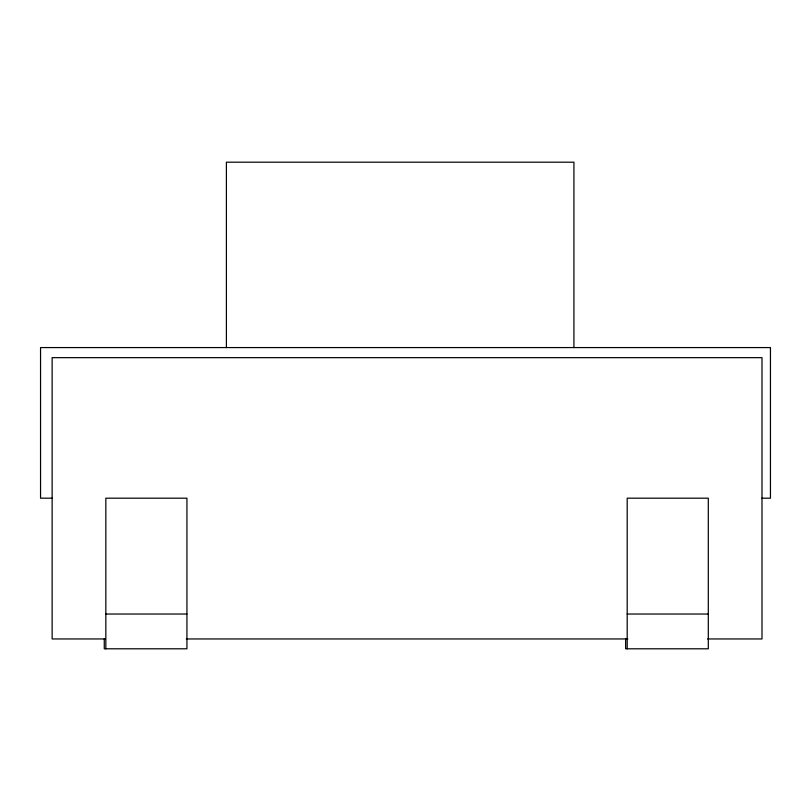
<?xml version="1.0" encoding="UTF-8"?>
<svg xmlns="http://www.w3.org/2000/svg" width="811" height="811" viewBox="0 0 811 811"><rect width="100%" height="100%" fill="white"/><g stroke="black" fill="none" stroke-linecap="round" stroke-linejoin="round"><path stroke-width="1.22" d="M52.137 498.187L40.55 498.187L40.55 347.574L770.45 347.574L770.45 498.187L761.995 498.187M105.835 614.039L186.935 614.039M627.197 614.039L708.297 614.039M105.278 638.956L52.137 638.956L52.137 357.651L761.995 357.651L761.995 638.956L707.587 638.956M186.266 638.956L627.866 638.956M627.197 648.8L627.197 498.187L708.297 498.187L708.297 648.8L625.626 648.8L625.626 638.865M573.924 347.574L573.924 162.2L226.401 162.2L226.401 347.574M105.835 648.8L105.835 498.187L186.935 498.187L186.935 648.8L104.274 648.8L104.274 638.865"/></g></svg>
